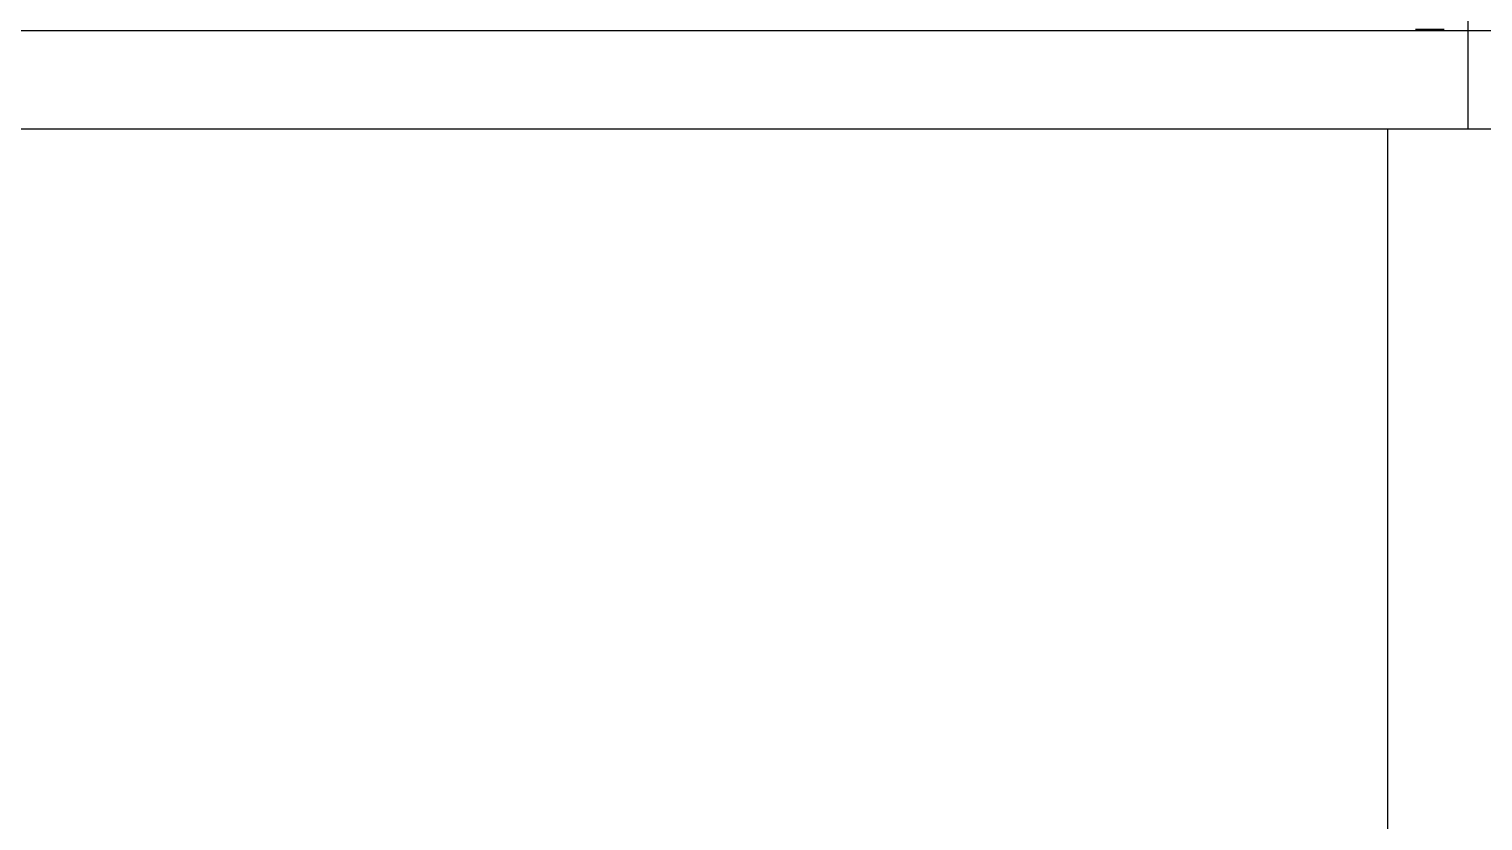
# Model space of a CAD drawing. Extents: x 32549 to 39694, y 7645 to 11950.
# Drawn here: x 33463.4 to 33735.9, y 11304 to 11452.4 of the extents above; entities that cross this region are included whole.
import ezdxf

# ---------------------------------------------------------------- set-up
doc = ezdxf.new("R2010")
doc.units = 0
doc.header["$LTSCALE"] = 80
doc.header["$MEASUREMENT"] = 0
for name, color, linetype in [('C2', 2, 'CONTINUOUS'), ('ROOF', 11, 'CONTINUOUS'), ('TEXT', 3, 'CONTINUOUS')]:
    doc.layers.add(name, color=color, linetype=linetype)

msp = doc.modelspace()

# ---------------------------------------------------------------- linework, layer by layer
at = {"layer": 'C2'}
msp.add_line((33718.05, 11207.81), (33718.05, 11433.64), dxfattribs=at)
msp.add_line((33718.05, 11207.81), (33718.05, 11433.64), dxfattribs=at)
at = {"layer": 'ROOF'}
for p, q in [((33723.26, 11452.35), (33724.46, 11452.35)), ((33724.46, 11452.35), (33728.66, 11452.35))]:
    msp.add_line(p, q, dxfattribs=at)
at = {"layer": 'TEXT'}
for p, q in [((33733.05, 11629.26), (33733.05, 11433.64)), ((32910.35, 11452.1), (33883.05, 11452.1)), ((32910.35, 11433.64), (33883.05, 11433.64))]:
    msp.add_line(p, q, dxfattribs=at)

doc.saveas('drawing.dxf')
